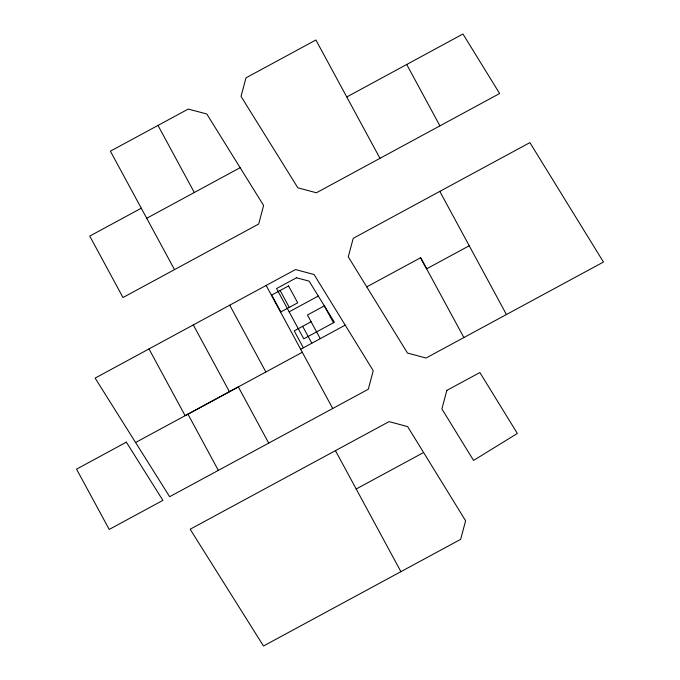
<?xml version="1.0" encoding="UTF-8"?>
<svg xmlns="http://www.w3.org/2000/svg" width="680" height="680" viewBox="0 0 680 680"><rect width="100%" height="100%" fill="white"/><g stroke="black" fill="none" stroke-linecap="round" stroke-linejoin="round"><path stroke-width="1.02" d="M346.774 96.968L462.961 34L499.63 93.517L316.404 192.771L297.857 187.816L241.034 96.398L245.99 77.852L315.902 39.992L379.993 158.329M146.727 218.28L240.142 167.688M266.144 285.455L95.123 378.114L169.651 496.714L368.279 389.249L373.235 370.702L314.067 274.516L295.519 269.56L266.144 285.455L332.724 408.484M439.815 191.386L529.89 142.621L603.457 262.038L426.028 358.028L407.481 353.039L348.271 256.853L353.226 238.306L439.815 191.386L506.43 314.525M289.153 311.822L318.291 296.038M311.108 321.759L294.227 330.897L303.365 347.777M469.225 245.76L426.606 268.838L420.614 257.737L366.741 286.883M300.704 349.274L345.202 325.125M302.32 352.265L185.13 415.701L148.996 348.925M135.592 442.502L238.34 386.894L268.719 443.113M141.279 208.207L89.752 236.079L122.986 297.525L258.697 224.026L263.611 205.479L206.78 113.977L188.241 109.064L110.398 151.172L174.513 269.611M356.192 488.996L423.606 452.523L465.613 520.795L460.658 539.342L263.491 646L190.154 529.236L389.087 421.617L407.635 426.606L423.606 452.523M420.614 257.737L463.887 337.526M406.708 64.472L439.926 125.843M333.48 322.745L324.334 305.864L307.453 315.01L320.254 338.64M302.668 326.324L311.805 343.204M280.126 290.496L289.272 307.385M335.444 450.636L400.911 571.659M157.998 125.426L194.31 192.508M229.738 305.192L265.872 372.002M193.307 324.929L229.44 391.705M187.96 414.162L218.331 470.381M446.837 390.397L441.889 408.944L473.56 460.437L517.369 433.457L479.867 372.538L446.837 390.397M296.488 277.772L276.556 288.567L303.781 338.827L334.416 322.243L309.128 281.146L296.488 277.772M288.567 285.931L271.685 295.069L280.832 311.95L297.712 302.812L288.567 285.931M126.344 442.153L76.542 469.149L109.217 529.431L162.894 500.369L126.344 442.153"/></g></svg>
